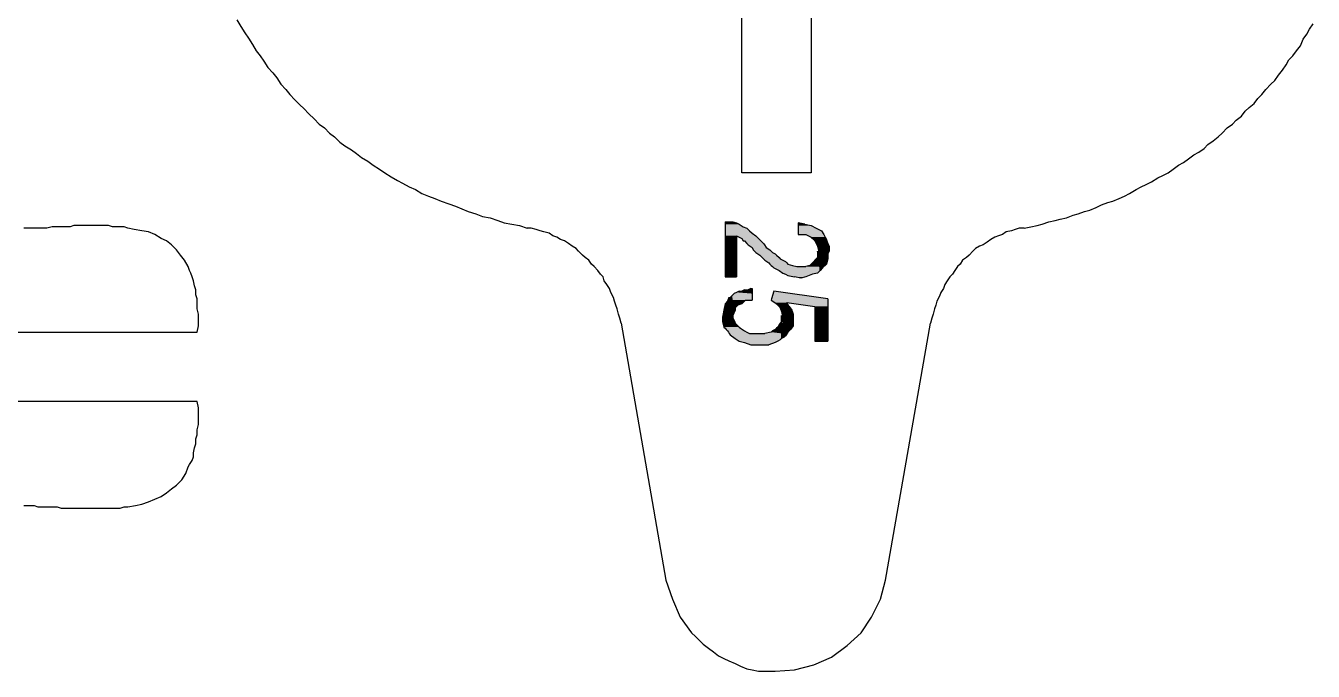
# Model space of a CAD drawing. Extents: x -1063 to 1100, y -467 to 441.
# Drawn here: x 59.4 to 226.5, y -327.3 to -243.6 of the extents above; entities that cross this region are included whole.
import ezdxf

# ---------------------------------------------------------------- set-up
doc = ezdxf.new("R2010")
doc.units = 0
doc.layers.add('H', color=7, linetype='CONTINUOUS')
doc.layers.add('P', color=250, linetype='CONTINUOUS')

# ---------------------------------------------------------------- blocks, each defined once
blk = doc.blocks.new('*U55')
at = {"layer": 'H', "color": 0, "linetype": 'CONTINUOUS'}
for p, q in [((150.17, -269), (150.67, -269)), ((150.17, -269), (150.17, -269.17)), ((150.67, -269), (151.17, -269)), ((151.17, -269), (151.67, -269.17)), ((150.17, -269.17), (150.17, -269.33)), ((150.17, -269.33), (150.17, -269.67)), ((150.17, -269.67), (150.17, -269.83)), ((150.17, -269.83), (150.17, -270.17)), ((150.17, -270.17), (150.17, -270.5)), ((150.17, -270.5), (150.17, -270.83)), ((151.67, -269.17), (152, -269.33)), ((152, -269.33), (152.5, -269.67)), ((152.5, -269.67), (153, -269.83)), ((153, -269.83), (153.33, -270.17)), ((153.33, -270.17), (153.67, -270.5)), ((153.67, -270.5), (154.17, -270.83)), ((150.17, -270.83), (150.17, -271)), ((150.17, -271), (150.17, -271.17)), ((150.17, -271.17), (150.17, -271.5)), ((150.17, -271.5), (150.17, -271.83)), ((150.17, -271.83), (150.17, -272)), ((150.17, -272), (150.17, -272.33)), ((150.17, -272.33), (150.17, -272.67)), ((151.67, -270.83), (151.67, -271)), ((151.67, -270.83), (152, -271)), ((151.67, -271), (151.67, -271.17)), ((151.67, -271.17), (151.67, -271.5)), ((151.67, -271.5), (151.67, -271.83)), ((151.67, -271.83), (151.67, -272)), ((151.67, -272), (151.67, -272.33)), ((151.67, -272.33), (151.67, -272.67)), ((152, -271), (152.33, -271.17)), ((152.33, -271.17), (152.5, -271.5)), ((152.5, -271.5), (152.67, -271.5)), ((152.67, -271.5), (153, -271.83)), ((153, -271.83), (153.17, -272)), ((153.17, -272), (153.67, -272.33)), ((153.67, -272.33), (153.83, -272.67)), ((154.17, -270.83), (154.33, -271)), ((154.33, -271), (154.5, -271.17)), ((154.5, -271.17), (154.83, -271.5)), ((154.83, -271.5), (155.17, -271.83)), ((155.17, -271.83), (155.28, -272)), ((155.28, -272), (155.5, -272.33)), ((155.5, -272.33), (156, -272.67)), ((150.17, -272.67), (150.17, -272.83)), ((150.17, -272.83), (150.17, -273)), ((150.17, -273), (150.17, -273.17)), ((150.17, -273.17), (150.17, -273.33)), ((150.17, -273.33), (150.17, -273.67)), ((150.17, -273.67), (150.17, -273.83)), ((150.17, -273.83), (150.17, -274)), ((150.17, -274), (150.17, -274.17)), ((151.67, -272.67), (151.67, -272.83)), ((151.67, -272.83), (151.67, -273)), ((151.67, -273), (151.67, -273.17)), ((151.67, -273.17), (151.67, -273.33)), ((151.67, -273.33), (151.67, -273.67)), ((151.67, -273.67), (151.67, -273.83)), ((151.67, -273.83), (151.67, -274)), ((151.67, -274), (151.67, -274.17)), ((153.83, -272.67), (154, -272.83)), ((154, -272.83), (154.17, -273)), ((154.17, -273), (154.42, -273.17)), ((154.42, -273.17), (154.67, -273.33)), ((154.67, -273.33), (155, -273.67)), ((155, -273.67), (155.17, -273.83)), ((155.17, -273.83), (155.33, -274)), ((155.33, -274), (155.58, -274.17)), ((156, -272.67), (156.17, -272.83)), ((156.17, -272.83), (156.33, -273)), ((156.33, -273), (156.67, -273.17)), ((156.67, -273.17), (156.83, -273.33)), ((156.83, -273.33), (157.17, -273.67)), ((157.17, -273.67), (157.33, -273.83)), ((157.33, -273.83), (157.67, -274)), ((157.67, -274), (158, -274.17)), ((161.83, -274), (161.67, -274.17)), ((162, -273.83), (161.83, -274)), ((162.17, -273.67), (162, -273.83)), ((162.17, -272.83), (162.17, -273)), ((162.19, -273), (162.17, -272.83)), ((162.17, -273), (162.17, -273.17)), ((162.17, -273.17), (162.17, -273.33)), ((162.17, -273.33), (162.17, -273.67)), ((162.19, -273), (162.21, -273.17)), ((162.21, -273.17), (162.23, -273.33)), ((162.23, -273.33), (162.28, -273.67)), ((162.28, -273.67), (162.3, -273.83)), ((162.3, -273.83), (162.32, -274)), ((162.32, -274), (162.34, -274.17)), ((150.17, -274.17), (150.17, -274.33)), ((150.17, -274.33), (150.17, -274.5)), ((150.17, -274.5), (150.17, -274.67)), ((150.17, -274.67), (150.17, -274.83)), ((150.17, -274.83), (150.17, -275)), ((150.17, -275), (150.17, -275.33)), ((150.17, -275.33), (150.17, -275.67)), ((150.17, -275.67), (150.17, -275.83)), ((151.67, -274.17), (151.67, -274.33)), ((151.67, -274.33), (151.67, -274.5)), ((151.67, -274.5), (151.67, -274.67)), ((151.67, -274.67), (151.67, -274.83)), ((151.67, -274.83), (151.67, -275)), ((151.67, -275), (151.67, -275.33)), ((151.67, -275.33), (151.67, -275.67)), ((151.67, -275.67), (151.67, -275.83)), ((155.58, -274.17), (155.83, -274.33)), ((155.83, -274.33), (156, -274.5)), ((156, -274.5), (156.17, -274.67)), ((156.17, -274.67), (156.33, -274.83)), ((156.33, -274.83), (156.5, -275)), ((156.5, -275), (157.17, -275.33)), ((157.17, -275.33), (157.67, -275.67)), ((157.67, -275.67), (158, -275.83)), ((158, -274.17), (158.17, -274.33)), ((158.17, -274.33), (158.33, -274.5)), ((158.33, -274.5), (158.92, -274.67)), ((158.92, -274.67), (159.5, -274.83)), ((159.5, -274.83), (159.67, -274.83)), ((159.67, -274.83), (160.33, -274.83)), ((160.33, -274.83), (160.67, -274.83)), ((161.17, -274.67), (160.67, -274.83)), ((161.33, -274.5), (161.17, -274.67)), ((161.5, -274.33), (161.33, -274.5)), ((161.67, -274.17), (161.5, -274.33)), ((162.17, -275.67), (161.5, -275.83)), ((162.5, -275.33), (162.17, -275.67)), ((162.34, -274.17), (162.37, -274.33)), ((162.37, -274.33), (162.39, -274.5)), ((162.39, -274.5), (162.41, -274.67)), ((162.41, -274.67), (162.43, -274.83)), ((162.43, -274.83), (162.46, -275)), ((162.46, -275), (162.5, -275.33)), ((150.17, -275.83), (150.17, -276)), ((150.17, -276), (150.17, -276.17)), ((150.17, -276.17), (151.67, -276.17)), ((151.67, -275.83), (151.67, -276)), ((151.67, -276), (151.67, -276.17)), ((158, -275.83), (158.33, -276)), ((158.33, -276), (159.17, -276.17)), ((160, -276.33), (159.17, -276.17)), ((160.67, -276.17), (160, -276.33)), ((161.08, -276), (160.67, -276.17)), ((161.5, -275.83), (161.08, -276))]:
    blk.add_line(p, q, dxfattribs=at)
for points in [[(150.17, -269), (150.17, -269), (150.67, -269)], [(150.17, -269), (150.17, -269.17), (151.67, -269.17)], [(150.67, -269), (150.67, -269), (151.17, -269)], [(150.17, -269.17), (150.17, -269.33), (152, -269.33)], [(150.17, -269.33), (150.17, -269.67), (152.5, -269.67)], [(150.17, -269.67), (150.17, -269.83), (153, -269.83)], [(150.17, -269.83), (150.17, -270.17), (153.33, -270.17)], [(150.17, -270.17), (150.17, -270.5), (153.67, -270.5)], [(150.17, -270.5), (150.17, -270.83), (154.17, -270.83)], [(150.17, -270.83), (150.17, -271), (151.67, -271)], [(150.17, -271), (150.17, -271.17), (151.67, -271.17)], [(150.17, -271.17), (150.17, -271.5), (151.67, -271.5)], [(150.17, -271.5), (150.17, -271.83), (151.67, -271.83)], [(150.17, -271.83), (150.17, -272), (151.67, -272)], [(150.17, -272), (150.17, -272.33), (151.67, -272.33)], [(150.17, -272.33), (150.17, -272.67), (151.67, -272.67)], [(151.67, -270.83), (152, -271), (154.33, -271)], [(152, -271), (152.33, -271.17), (154.5, -271.17)], [(152.33, -271.17), (152.5, -271.5), (154.83, -271.5)], [(152.5, -271.5), (152.5, -271.5), (152.67, -271.5)], [(152.67, -271.5), (153, -271.83), (155.17, -271.83)], [(153, -271.83), (153.17, -272), (155.28, -272)], [(153.17, -272), (153.67, -272.33), (155.5, -272.33)], [(153.67, -272.33), (153.83, -272.67), (156, -272.67)], [(150.17, -272.67), (150.17, -272.83), (151.67, -272.83)], [(150.17, -272.83), (150.17, -273), (151.67, -273)], [(150.17, -273), (150.17, -273.17), (151.67, -273.17)], [(150.17, -273.17), (150.17, -273.33), (151.67, -273.33)], [(150.17, -273.33), (150.17, -273.67), (151.67, -273.67)], [(150.17, -273.67), (150.17, -273.83), (151.67, -273.83)], [(150.17, -273.83), (150.17, -274), (151.67, -274)], [(150.17, -274), (150.17, -274.17), (151.67, -274.17)], [(153.83, -272.67), (154, -272.83), (156.17, -272.83)], [(154, -272.83), (154.17, -273), (156.33, -273)], [(154.17, -273), (154.42, -273.17), (156.67, -273.17)], [(154.42, -273.17), (154.67, -273.33), (156.83, -273.33)], [(154.67, -273.33), (155, -273.67), (157.17, -273.67)], [(155, -273.67), (155.17, -273.83), (157.33, -273.83)], [(155.17, -273.83), (155.33, -274), (157.67, -274)], [(155.33, -274), (155.58, -274.17), (158, -274.17)], [(161.83, -274), (161.67, -274.17), (162.34, -274.17)], [(162, -273.83), (161.83, -274), (162.32, -274)], [(162.17, -273.67), (162, -273.83), (162.3, -273.83)], [(162.17, -272.83), (162.17, -273), (162.19, -273)], [(162.17, -273), (162.17, -273.17), (162.21, -273.17)], [(162.17, -273.17), (162.17, -273.33), (162.23, -273.33)], [(162.17, -273.33), (162.17, -273.67), (162.28, -273.67)], [(150.17, -274.17), (150.17, -274.33), (151.67, -274.33)], [(150.17, -274.33), (150.17, -274.5), (151.67, -274.5)], [(150.17, -274.5), (150.17, -274.67), (151.67, -274.67)], [(150.17, -274.67), (150.17, -274.83), (151.67, -274.83)], [(150.17, -274.83), (150.17, -275), (151.67, -275)], [(150.17, -275), (150.17, -275.33), (151.67, -275.33)], [(150.17, -275.33), (150.17, -275.67), (151.67, -275.67)], [(150.17, -275.67), (150.17, -275.83), (151.67, -275.83)], [(155.58, -274.17), (155.83, -274.33), (158.17, -274.33)], [(155.83, -274.33), (156, -274.5), (158.33, -274.5)], [(156, -274.5), (156.17, -274.67), (158.92, -274.67)], [(156.17, -274.67), (156.33, -274.83), (159.5, -274.83)], [(156.33, -274.83), (156.5, -275), (162.46, -275)], [(156.5, -275), (157.17, -275.33), (162.5, -275.33)], [(157.17, -275.33), (157.67, -275.67), (162.17, -275.67)], [(157.67, -275.67), (158, -275.83), (161.5, -275.83)], [(159.5, -274.83), (159.5, -274.83), (159.67, -274.83)], [(159.67, -274.83), (159.67, -274.83), (160.33, -274.83)], [(160.33, -274.83), (160.33, -274.83), (160.67, -274.83)], [(161.17, -274.67), (160.67, -274.83), (162.43, -274.83)], [(161.33, -274.5), (161.17, -274.67), (162.41, -274.67)], [(161.5, -274.33), (161.33, -274.5), (162.39, -274.5)], [(161.67, -274.17), (161.5, -274.33), (162.37, -274.33)], [(150.17, -275.83), (150.17, -276), (151.67, -276)], [(150.17, -276), (150.17, -276.17), (151.67, -276.17)], [(150.17, -276.17), (150.17, -276.17), (151.67, -276.17)], [(158, -275.83), (158.33, -276), (161.08, -276)], [(158.33, -276), (159.17, -276.17), (160.67, -276.17)]]:
    blk.add_solid(points, dxfattribs=at)
at = {"layer": 'H', "color": 0, "linetype": 'CONTINUOUS', "extrusion": (0, 0, -1)}
for points in [[(-150.17, -269), (-151.17, -269), (-151.67, -269.17)], [(-150.17, -269.17), (-151.67, -269.17), (-152, -269.33)], [(-150.17, -269.33), (-152, -269.33), (-152.5, -269.67)], [(-150.17, -269.67), (-152.5, -269.67), (-153, -269.83)], [(-150.17, -269.83), (-153, -269.83), (-153.33, -270.17)], [(-150.17, -270.17), (-153.33, -270.17), (-153.67, -270.5)], [(-150.17, -270.5), (-153.67, -270.5), (-154.17, -270.83)], [(-150.17, -270.83), (-151.67, -270.83), (-151.67, -271)], [(-150.17, -271), (-151.67, -271), (-151.67, -271.17)], [(-150.17, -271.17), (-151.67, -271.17), (-151.67, -271.5)], [(-150.17, -271.5), (-151.67, -271.5), (-151.67, -271.83)], [(-150.17, -271.83), (-151.67, -271.83), (-151.67, -272)], [(-150.17, -272), (-151.67, -272), (-151.67, -272.33)], [(-150.17, -272.33), (-151.67, -272.33), (-151.67, -272.67)], [(-151.67, -270.83), (-154.17, -270.83), (-154.33, -271)], [(-152, -271), (-154.33, -271), (-154.5, -271.17)], [(-152.33, -271.17), (-154.5, -271.17), (-154.83, -271.5)], [(-152.67, -271.5), (-154.83, -271.5), (-155.17, -271.83)], [(-153, -271.83), (-155.17, -271.83), (-155.28, -272)], [(-153.17, -272), (-155.28, -272), (-155.5, -272.33)], [(-153.67, -272.33), (-155.5, -272.33), (-156, -272.67)], [(-150.17, -272.67), (-151.67, -272.67), (-151.67, -272.83)], [(-150.17, -272.83), (-151.67, -272.83), (-151.67, -273)], [(-150.17, -273), (-151.67, -273), (-151.67, -273.17)], [(-150.17, -273.17), (-151.67, -273.17), (-151.67, -273.33)], [(-150.17, -273.33), (-151.67, -273.33), (-151.67, -273.67)], [(-150.17, -273.67), (-151.67, -273.67), (-151.67, -273.83)], [(-150.17, -273.83), (-151.67, -273.83), (-151.67, -274)], [(-150.17, -274), (-151.67, -274), (-151.67, -274.17)], [(-153.83, -272.67), (-156, -272.67), (-156.17, -272.83)], [(-154, -272.83), (-156.17, -272.83), (-156.33, -273)], [(-154.17, -273), (-156.33, -273), (-156.67, -273.17)], [(-154.42, -273.17), (-156.67, -273.17), (-156.83, -273.33)], [(-154.67, -273.33), (-156.83, -273.33), (-157.17, -273.67)], [(-155, -273.67), (-157.17, -273.67), (-157.33, -273.83)], [(-155.17, -273.83), (-157.33, -273.83), (-157.67, -274)], [(-155.33, -274), (-157.67, -274), (-158, -274.17)], [(-161.83, -274), (-162.32, -274), (-162.34, -274.17)], [(-162, -273.83), (-162.3, -273.83), (-162.32, -274)], [(-162.17, -273), (-162.19, -273), (-162.21, -273.17)], [(-162.17, -273.17), (-162.21, -273.17), (-162.23, -273.33)], [(-162.17, -273.33), (-162.23, -273.33), (-162.28, -273.67)], [(-162.17, -273.67), (-162.28, -273.67), (-162.3, -273.83)], [(-150.17, -274.17), (-151.67, -274.17), (-151.67, -274.33)], [(-150.17, -274.33), (-151.67, -274.33), (-151.67, -274.5)], [(-150.17, -274.5), (-151.67, -274.5), (-151.67, -274.67)], [(-150.17, -274.67), (-151.67, -274.67), (-151.67, -274.83)], [(-150.17, -274.83), (-151.67, -274.83), (-151.67, -275)], [(-150.17, -275), (-151.67, -275), (-151.67, -275.33)], [(-150.17, -275.33), (-151.67, -275.33), (-151.67, -275.67)], [(-150.17, -275.67), (-151.67, -275.67), (-151.67, -275.83)], [(-155.58, -274.17), (-158, -274.17), (-158.17, -274.33)], [(-155.83, -274.33), (-158.17, -274.33), (-158.33, -274.5)], [(-156, -274.5), (-158.33, -274.5), (-158.92, -274.67)], [(-156.17, -274.67), (-158.92, -274.67), (-159.5, -274.83)], [(-156.33, -274.83), (-162.43, -274.83), (-162.46, -275)], [(-156.5, -275), (-162.46, -275), (-162.5, -275.33)], [(-157.17, -275.33), (-162.5, -275.33), (-162.17, -275.67)], [(-157.67, -275.67), (-162.17, -275.67), (-161.5, -275.83)], [(-161.17, -274.67), (-162.41, -274.67), (-162.43, -274.83)], [(-161.33, -274.5), (-162.39, -274.5), (-162.41, -274.67)], [(-161.5, -274.33), (-162.37, -274.33), (-162.39, -274.5)], [(-161.67, -274.17), (-162.34, -274.17), (-162.37, -274.33)], [(-150.17, -275.83), (-151.67, -275.83), (-151.67, -276)], [(-150.17, -276), (-151.67, -276), (-151.67, -276.17)], [(-158, -275.83), (-161.5, -275.83), (-161.08, -276)], [(-158.33, -276), (-161.08, -276), (-160.67, -276.17)], [(-159.17, -276.17), (-160.67, -276.17), (-160, -276.33)]]:
    blk.add_solid(points, dxfattribs=at)
blk = doc.blocks.new('*U56')
at = {"layer": 'H', "color": 0, "linetype": 'CONTINUOUS'}
for p, q in [((159.67, -269.17), (159.67, -269.33)), ((160.5, -269.33), (159.67, -269.17)), ((159.67, -269.33), (159.67, -269.5)), ((159.67, -269.5), (159.67, -269.83)), ((159.67, -269.83), (159.67, -270.17)), ((159.67, -270.17), (159.67, -270.67)), ((159.67, -270.67), (160.17, -270.67)), ((160.17, -270.67), (160.67, -270.67)), ((160.5, -269.33), (161.33, -269.5)), ((160.67, -270.67), (161.33, -271)), ((161.33, -269.5), (162, -269.83)), ((162, -269.83), (162.67, -270.17)), ((162.67, -270.17), (163, -270.67)), ((163, -270.67), (163.17, -271)), ((161.33, -271), (161.67, -271.33)), ((161.67, -271.33), (161.83, -271.5)), ((161.83, -271.5), (162, -271.83)), ((162, -271.83), (162.17, -272.17)), ((162.17, -272.17), (162.33, -272.83)), ((163.17, -271), (163.33, -271.33)), ((163.33, -271.33), (163.39, -271.5)), ((163.39, -271.5), (163.5, -271.83)), ((163.5, -271.83), (163.67, -272.17)), ((163.67, -272.17), (163.67, -272.83)), ((162.33, -272.83), (162.33, -273.17)), ((162.33, -273.17), (162.33, -273.67)), ((162.33, -273.67), (162.37, -273.83)), ((162.37, -273.83), (162.5, -274.5)), ((163.5, -273.83), (163.33, -274.5)), ((163.67, -272.83), (163.5, -273.17)), ((163.5, -273.17), (163.5, -273.67)), ((163.5, -273.67), (163.5, -273.83)), ((162.5, -274.5), (162.5, -275)), ((162.83, -275), (162.5, -275.33)), ((162.5, -275.33), (162.5, -275)), ((163.33, -274.5), (162.83, -275))]:
    blk.add_line(p, q, dxfattribs=at)
for points in [[(159.67, -269.17), (159.67, -269.33), (160.5, -269.33)], [(159.67, -269.33), (159.67, -269.5), (161.33, -269.5)], [(159.67, -269.5), (159.67, -269.83), (162, -269.83)], [(159.67, -269.83), (159.67, -270.17), (162.67, -270.17)], [(159.67, -270.17), (159.67, -270.67), (163, -270.67)], [(159.67, -270.67), (159.67, -270.67), (160.17, -270.67)], [(160.17, -270.67), (160.17, -270.67), (160.67, -270.67)], [(160.67, -270.67), (161.33, -271), (163.17, -271)], [(161.33, -271), (161.67, -271.33), (163.33, -271.33)], [(161.67, -271.33), (161.83, -271.5), (163.39, -271.5)], [(161.83, -271.5), (162, -271.83), (163.5, -271.83)], [(162, -271.83), (162.17, -272.17), (163.67, -272.17)], [(162.17, -272.17), (162.33, -272.83), (163.67, -272.83)], [(162.33, -272.83), (162.33, -273.17), (163.5, -273.17)], [(162.33, -273.17), (162.33, -273.67), (163.5, -273.67)], [(162.33, -273.67), (162.37, -273.83), (163.5, -273.83)], [(162.37, -273.83), (162.5, -274.5), (163.33, -274.5)], [(162.5, -274.5), (162.5, -275), (162.83, -275)]]:
    blk.add_solid(points, dxfattribs=at)
at = {"layer": 'H', "color": 0, "linetype": 'CONTINUOUS', "extrusion": (0, 0, -1)}
for points in [[(-159.67, -269.33), (-160.5, -269.33), (-161.33, -269.5)], [(-159.67, -269.5), (-161.33, -269.5), (-162, -269.83)], [(-159.67, -269.83), (-162, -269.83), (-162.67, -270.17)], [(-159.67, -270.17), (-162.67, -270.17), (-163, -270.67)], [(-160.67, -270.67), (-163, -270.67), (-163.17, -271)], [(-161.33, -271), (-163.17, -271), (-163.33, -271.33)], [(-161.67, -271.33), (-163.33, -271.33), (-163.39, -271.5)], [(-161.83, -271.5), (-163.39, -271.5), (-163.5, -271.83)], [(-162, -271.83), (-163.5, -271.83), (-163.67, -272.17)], [(-162.17, -272.17), (-163.67, -272.17), (-163.67, -272.83)], [(-162.33, -272.83), (-163.67, -272.83), (-163.5, -273.17)], [(-162.33, -273.17), (-163.5, -273.17), (-163.5, -273.67)], [(-162.33, -273.67), (-163.5, -273.67), (-163.5, -273.83)], [(-162.37, -273.83), (-163.5, -273.83), (-163.33, -274.5)], [(-162.5, -274.5), (-163.33, -274.5), (-162.83, -275)], [(-162.5, -275), (-162.83, -275), (-162.5, -275.33)]]:
    blk.add_solid(points, dxfattribs=at)
blk = doc.blocks.new('*U57')
at = {"layer": 'H', "color": 0, "linetype": 'CONTINUOUS'}
for p, q in [((151.33, -278.33), (151, -278.67)), ((151, -278.67), (151.03, -279.17)), ((151.67, -278.17), (151.33, -278.33)), ((152, -278), (151.67, -278.17)), ((152, -278), (152.33, -278)), ((152.67, -277.83), (152.33, -278)), ((152.67, -277.83), (153.17, -277.83)), ((153.5, -277.67), (153.17, -277.83)), ((153.5, -277.67), (153.67, -277.67)), ((153.67, -277.67), (153.67, -277.83)), ((153.67, -277.83), (153.67, -278)), ((153.67, -278), (153.67, -278.17)), ((153.67, -278.17), (153.67, -278.33)), ((153.67, -278.33), (153.67, -278.67)), ((153.67, -278.67), (153.67, -279.17)), ((151.03, -279.17), (151.04, -279.33)), ((151.04, -279.33), (151.06, -279.67)), ((151.06, -279.67), (151.07, -279.83)), ((151.07, -279.83), (151.09, -280.17)), ((151.09, -280.17), (151.11, -280.5)), ((151.11, -280.5), (151.16, -281.17)), ((151.5, -280.5), (151.17, -281.17)), ((151.83, -279.83), (151.5, -280.17)), ((151.5, -280.17), (151.5, -280.5)), ((152.33, -279.67), (151.83, -279.83)), ((152.67, -279.33), (152.33, -279.67)), ((152.83, -279.17), (152.67, -279.33)), ((152.83, -279.17), (153.33, -279.17)), ((153.33, -279.17), (153.67, -279.17)), ((151.17, -281.33), (151.16, -281.17)), ((151.17, -281.17), (151.17, -281.33))]:
    blk.add_line(p, q, dxfattribs=at)
for points in [[(151.33, -278.33), (151, -278.67), (153.67, -278.67)], [(151, -278.67), (151.03, -279.17), (153.67, -279.17)], [(151.67, -278.17), (151.33, -278.33), (153.67, -278.33)], [(152, -278), (151.67, -278.17), (153.67, -278.17)], [(152, -278), (152, -278), (152.33, -278)], [(152.67, -277.83), (152.33, -278), (153.67, -278)], [(152.67, -277.83), (152.67, -277.83), (153.17, -277.83)], [(153.5, -277.67), (153.17, -277.83), (153.67, -277.83)], [(153.5, -277.67), (153.5, -277.67), (153.67, -277.67)], [(151.03, -279.17), (151.04, -279.33), (152.67, -279.33)], [(151.04, -279.33), (151.06, -279.67), (152.33, -279.67)], [(151.06, -279.67), (151.07, -279.83), (151.83, -279.83)], [(151.07, -279.83), (151.09, -280.17), (151.5, -280.17)], [(151.09, -280.17), (151.11, -280.5), (151.5, -280.5)], [(151.11, -280.5), (151.16, -281.17), (151.17, -281.17)], [(152.83, -279.17), (152.83, -279.17), (153.33, -279.17)], [(153.33, -279.17), (153.33, -279.17), (153.67, -279.17)]]:
    blk.add_solid(points, dxfattribs=at)
at = {"layer": 'H', "color": 0, "linetype": 'CONTINUOUS', "extrusion": (0, 0, -1)}
for points in [[(-151, -278.67), (-153.67, -278.67), (-153.67, -279.17)], [(-151.33, -278.33), (-153.67, -278.33), (-153.67, -278.67)], [(-151.67, -278.17), (-153.67, -278.17), (-153.67, -278.33)], [(-152, -278), (-153.67, -278), (-153.67, -278.17)], [(-152.67, -277.83), (-153.67, -277.83), (-153.67, -278)], [(-153.5, -277.67), (-153.67, -277.67), (-153.67, -277.83)], [(-151.03, -279.17), (-152.83, -279.17), (-152.67, -279.33)], [(-151.04, -279.33), (-152.67, -279.33), (-152.33, -279.67)], [(-151.06, -279.67), (-152.33, -279.67), (-151.83, -279.83)], [(-151.07, -279.83), (-151.83, -279.83), (-151.5, -280.17)], [(-151.09, -280.17), (-151.5, -280.17), (-151.5, -280.5)], [(-151.11, -280.5), (-151.5, -280.5), (-151.17, -281.17)], [(-151.16, -281.17), (-151.17, -281.17), (-151.17, -281.33)]]:
    blk.add_solid(points, dxfattribs=at)
blk = doc.blocks.new('*U58')
at = {"layer": 'H', "color": 0, "linetype": 'CONTINUOUS'}
for p, q in [((150.67, -278.83), (150.5, -279.33)), ((150.67, -278.83), (150.83, -278.83)), ((151, -278.67), (150.83, -278.83)), ((151.01, -278.83), (151, -278.67)), ((151.01, -278.83), (151.04, -279.33)), ((150, -280.5), (149.87, -281.17)), ((150.17, -279.67), (150, -280.5)), ((150.5, -279.33), (150.17, -279.67)), ((151.04, -279.33), (151.06, -279.67)), ((151.06, -279.67), (151.11, -280.5)), ((151.11, -280.5), (151.16, -281.17)), ((149.87, -281.17), (149.83, -281.33)), ((149.83, -281.33), (149.83, -281.5)), ((149.83, -281.5), (149.83, -281.83)), ((149.83, -281.83), (149.83, -282)), ((149.83, -282), (149.88, -282.17)), ((149.88, -282.17), (149.92, -282.33)), ((149.92, -282.33), (150, -282.67)), ((151.16, -281.17), (151.17, -281.33)), ((151.17, -281.33), (151.17, -281.5)), ((151.17, -281.5), (151.33, -281.83)), ((151.33, -281.83), (151.42, -282)), ((151.42, -282), (151.5, -282.17)), ((151.5, -282.17), (151.67, -282.33)), ((151.67, -282.33), (152, -282.67)), ((157.17, -282.33), (157, -282.67)), ((157.33, -282.17), (157.17, -282.33)), ((157.5, -282), (157.33, -282.17)), ((157.5, -281.17), (157.5, -281.33)), ((157.5, -281.33), (157.5, -281.17)), ((157.5, -281.33), (157.5, -281.5)), ((157.5, -281.5), (157.5, -281.33)), ((157.5, -281.5), (157.5, -281.83)), ((157.5, -281.83), (157.5, -281.5)), ((157.5, -281.83), (157.5, -282)), ((157.5, -282), (157.5, -281.83)), ((157.5, -282.17), (157.5, -282)), ((157.5, -282.17), (157.5, -282.33)), ((157.5, -282.33), (157.5, -282.67)), ((150, -282.67), (150.17, -282.83)), ((150.17, -282.83), (150.33, -283)), ((150.33, -283), (150.5, -283.17)), ((150.5, -283.17), (150.61, -283.33)), ((150.61, -283.33), (150.72, -283.5)), ((150.72, -283.5), (150.83, -283.67)), ((150.83, -283.67), (151.5, -284.17)), ((152, -282.67), (152.17, -282.83)), ((152.17, -282.83), (152.42, -283)), ((152.42, -283), (152.67, -283.17)), ((152.67, -283.17), (153, -283.33)), ((153, -283.33), (153.33, -283.5)), ((153.33, -283.5), (154, -283.5)), ((154, -283.5), (154.5, -283.5)), ((154.5, -283.5), (155.33, -283.5)), ((156.17, -283.33), (155.33, -283.5)), ((156.33, -283.17), (156.17, -283.33)), ((156.67, -283), (156.33, -283.17)), ((156.83, -282.83), (156.67, -283)), ((157, -282.67), (156.83, -282.83)), ((157.5, -282.67), (157.5, -282.83)), ((157.5, -282.83), (157.5, -283)), ((157.5, -283), (157.5, -283.17)), ((157.5, -283.17), (157.5, -283.33)), ((157.5, -283.33), (157.5, -283.5)), ((157.5, -283.5), (157.5, -283.67)), ((157.5, -283.67), (157.5, -284.17)), ((151.5, -284.17), (151.75, -284.33)), ((151.75, -284.33), (152, -284.5)), ((152, -284.5), (152.67, -284.67)), ((152.67, -284.67), (153.5, -285)), ((153.5, -285), (154.33, -285)), ((154.33, -285), (155, -285)), ((155, -285), (155.83, -285)), ((156.67, -284.67), (155.83, -285)), ((157, -284.5), (156.67, -284.67)), ((157.33, -284.33), (157, -284.5)), ((157.5, -284.17), (157.33, -284.33))]:
    blk.add_line(p, q, dxfattribs=at)
for points in [[(150.67, -278.83), (150.5, -279.33), (151.04, -279.33)], [(150.67, -278.83), (150.67, -278.83), (150.83, -278.83)], [(151, -278.67), (150.83, -278.83), (151.01, -278.83)], [(150, -280.5), (149.87, -281.17), (151.16, -281.17)], [(150.17, -279.67), (150, -280.5), (151.11, -280.5)], [(150.5, -279.33), (150.17, -279.67), (151.06, -279.67)], [(149.87, -281.17), (149.83, -281.33), (151.17, -281.33)], [(149.83, -281.33), (149.83, -281.5), (151.17, -281.5)], [(149.83, -281.5), (149.83, -281.83), (151.33, -281.83)], [(149.83, -281.83), (149.83, -282), (151.42, -282)], [(149.83, -282), (149.88, -282.17), (151.5, -282.17)], [(149.88, -282.17), (149.92, -282.33), (151.67, -282.33)], [(149.92, -282.33), (150, -282.67), (152, -282.67)], [(157.17, -282.33), (157, -282.67), (157.5, -282.67)], [(157.33, -282.17), (157.17, -282.33), (157.5, -282.33)], [(157.5, -282), (157.33, -282.17), (157.5, -282.17)], [(157.5, -281.17), (157.5, -281.33), (157.5, -281.33)], [(157.5, -281.33), (157.5, -281.5), (157.5, -281.5)], [(157.5, -281.5), (157.5, -281.83), (157.5, -281.83)], [(157.5, -281.83), (157.5, -282), (157.5, -282)], [(150, -282.67), (150.17, -282.83), (152.17, -282.83)], [(150.17, -282.83), (150.33, -283), (152.42, -283)], [(150.33, -283), (150.5, -283.17), (152.67, -283.17)], [(150.5, -283.17), (150.61, -283.33), (153, -283.33)], [(150.61, -283.33), (150.72, -283.5), (153.33, -283.5)], [(150.72, -283.5), (150.83, -283.67), (157.5, -283.67)], [(150.83, -283.67), (151.5, -284.17), (157.5, -284.17)], [(153.33, -283.5), (153.33, -283.5), (154, -283.5)], [(154, -283.5), (154, -283.5), (154.5, -283.5)], [(154.5, -283.5), (154.5, -283.5), (155.33, -283.5)], [(156.17, -283.33), (155.33, -283.5), (157.5, -283.5)], [(156.33, -283.17), (156.17, -283.33), (157.5, -283.33)], [(156.67, -283), (156.33, -283.17), (157.5, -283.17)], [(156.83, -282.83), (156.67, -283), (157.5, -283)], [(157, -282.67), (156.83, -282.83), (157.5, -282.83)], [(151.5, -284.17), (151.75, -284.33), (157.33, -284.33)], [(151.75, -284.33), (152, -284.5), (157, -284.5)], [(152, -284.5), (152.67, -284.67), (156.67, -284.67)], [(152.67, -284.67), (153.5, -285), (155.83, -285)], [(153.5, -285), (153.5, -285), (154.33, -285)], [(154.33, -285), (154.33, -285), (155, -285)], [(155, -285), (155, -285), (155.83, -285)]]:
    blk.add_solid(points, dxfattribs=at)
at = {"layer": 'H', "color": 0, "linetype": 'CONTINUOUS', "extrusion": (0, 0, -1)}
for points in [[(-150.67, -278.83), (-151.01, -278.83), (-151.04, -279.33)], [(-150, -280.5), (-151.11, -280.5), (-151.16, -281.17)], [(-150.17, -279.67), (-151.06, -279.67), (-151.11, -280.5)], [(-150.5, -279.33), (-151.04, -279.33), (-151.06, -279.67)], [(-149.83, -281.33), (-151.17, -281.33), (-151.17, -281.5)], [(-149.83, -281.5), (-151.17, -281.5), (-151.33, -281.83)], [(-149.83, -281.83), (-151.33, -281.83), (-151.42, -282)], [(-149.83, -282), (-151.42, -282), (-151.5, -282.17)], [(-149.87, -281.17), (-151.16, -281.17), (-151.17, -281.33)], [(-149.88, -282.17), (-151.5, -282.17), (-151.67, -282.33)], [(-149.92, -282.33), (-151.67, -282.33), (-152, -282.67)], [(-157.17, -282.33), (-157.5, -282.33), (-157.5, -282.67)], [(-157.33, -282.17), (-157.5, -282.17), (-157.5, -282.33)], [(-150, -282.67), (-152, -282.67), (-152.17, -282.83)], [(-150.17, -282.83), (-152.17, -282.83), (-152.42, -283)], [(-150.33, -283), (-152.42, -283), (-152.67, -283.17)], [(-150.5, -283.17), (-152.67, -283.17), (-153, -283.33)], [(-150.61, -283.33), (-153, -283.33), (-153.33, -283.5)], [(-150.72, -283.5), (-157.5, -283.5), (-157.5, -283.67)], [(-150.83, -283.67), (-157.5, -283.67), (-157.5, -284.17)], [(-156.17, -283.33), (-157.5, -283.33), (-157.5, -283.5)], [(-156.33, -283.17), (-157.5, -283.17), (-157.5, -283.33)], [(-156.67, -283), (-157.5, -283), (-157.5, -283.17)], [(-156.83, -282.83), (-157.5, -282.83), (-157.5, -283)], [(-157, -282.67), (-157.5, -282.67), (-157.5, -282.83)], [(-151.5, -284.17), (-157.5, -284.17), (-157.33, -284.33)], [(-151.75, -284.33), (-157.33, -284.33), (-157, -284.5)], [(-152, -284.5), (-157, -284.5), (-156.67, -284.67)], [(-152.67, -284.67), (-156.67, -284.67), (-155.83, -285)]]:
    blk.add_solid(points, dxfattribs=at)
blk = doc.blocks.new('*U59')
at = {"layer": 'H', "color": 0, "linetype": 'CONTINUOUS'}
for p, q in [((158.13, -280.5), (158.11, -281)), ((158.15, -280), (158.13, -280.5)), ((158.17, -279.5), (158.15, -280)), ((158.5, -280), (158.17, -279.5)), ((158.5, -280), (158.83, -280.5)), ((158.83, -280.5), (159, -281)), ((158.08, -281.83), (158.05, -282.5)), ((158.11, -281), (158.08, -281.67)), ((158.08, -281.67), (158.08, -281.83)), ((159, -281), (159, -281.67)), ((159, -281.67), (159, -281.83)), ((159, -281.83), (159, -282.5)), ((158.33, -283.33), (158, -283.83)), ((158, -283.83), (158.02, -283.33)), ((158.03, -283), (158.02, -283.33)), ((158.05, -282.5), (158.03, -283)), ((158.67, -283), (158.33, -283.33)), ((159, -282.5), (158.67, -283))]:
    blk.add_line(p, q, dxfattribs=at)
for points in [[(158.13, -280.5), (158.11, -281), (159, -281)], [(158.15, -280), (158.13, -280.5), (158.83, -280.5)], [(158.17, -279.5), (158.15, -280), (158.5, -280)], [(158.08, -281.83), (158.05, -282.5), (159, -282.5)], [(158.11, -281), (158.08, -281.67), (159, -281.67)], [(158.08, -281.67), (158.08, -281.83), (159, -281.83)], [(158.03, -283), (158.02, -283.33), (158.33, -283.33)], [(158.05, -282.5), (158.03, -283), (158.67, -283)]]:
    blk.add_solid(points, dxfattribs=at)
at = {"layer": 'H', "color": 0, "linetype": 'CONTINUOUS', "extrusion": (0, 0, -1)}
for points in [[(-158.13, -280.5), (-158.83, -280.5), (-159, -281)], [(-158.15, -280), (-158.5, -280), (-158.83, -280.5)], [(-158.08, -281.67), (-159, -281.67), (-159, -281.83)], [(-158.08, -281.83), (-159, -281.83), (-159, -282.5)], [(-158.11, -281), (-159, -281), (-159, -281.67)], [(-158.02, -283.33), (-158.33, -283.33), (-158, -283.83)], [(-158.03, -283), (-158.67, -283), (-158.33, -283.33)], [(-158.05, -282.5), (-159, -282.5), (-158.67, -283)]]:
    blk.add_solid(points, dxfattribs=at)
blk = doc.blocks.new('*U60')
at = {"layer": 'H', "color": 0, "linetype": 'CONTINUOUS'}
for p, q in [((156.21, -279), (156.17, -279.17)), ((156.5, -278), (156.21, -279)), ((163.5, -279), (156.5, -278)), ((163.5, -279), (163.5, -279.17)), ((156.17, -279.17), (156.61, -279.5)), ((156.61, -279.5), (156.83, -279.67)), ((156.83, -279.67), (157.17, -280)), ((157.17, -280), (157.33, -280.17)), ((157.33, -280.17), (157.5, -280.67)), ((157.5, -280.67), (157.67, -281.5)), ((158.12, -280.67), (158.09, -281.5)), ((158.14, -280.17), (158.12, -280.67)), ((158.15, -280), (158.14, -280.17)), ((158.16, -279.67), (158.15, -280)), ((158.17, -279.5), (158.16, -279.67)), ((158.17, -279.5), (159.39, -279.67)), ((159.39, -279.67), (161.83, -280)), ((161.83, -280), (161.83, -280.17)), ((161.83, -280.17), (161.83, -280.67)), ((161.83, -280.67), (161.83, -281.5)), ((163.5, -279.17), (163.5, -279.5)), ((163.5, -279.5), (163.5, -279.67)), ((163.5, -279.67), (163.5, -280)), ((163.5, -280), (163.5, -280.17)), ((163.5, -280.17), (163.5, -280.67)), ((163.5, -280.67), (163.5, -281.5)), ((157.67, -281.5), (157.67, -282.17)), ((157.67, -282.17), (157.67, -282.83)), ((158.06, -282.17), (158.04, -282.83)), ((158.09, -281.5), (158.06, -282.17)), ((161.83, -281.5), (161.83, -282.17)), ((161.83, -282.17), (161.83, -282.83)), ((163.5, -281.5), (163.5, -282.17)), ((163.5, -282.17), (163.5, -282.83)), ((157.83, -284), (157.5, -284.17)), ((157.5, -284.17), (157.54, -284)), ((157.58, -283.83), (157.54, -284)), ((157.67, -283.5), (157.58, -283.83)), ((157.67, -282.83), (157.67, -283.5)), ((158, -283.83), (157.83, -284)), ((158.01, -283.5), (158, -283.83)), ((158.04, -282.83), (158.01, -283.5)), ((161.83, -282.83), (161.83, -283.5)), ((161.83, -283.5), (161.83, -283.83)), ((161.83, -283.83), (161.83, -284)), ((161.83, -284), (161.83, -284.17)), ((163.5, -282.83), (163.5, -283.5)), ((163.5, -283.5), (163.5, -283.83)), ((163.5, -283.83), (163.5, -284)), ((163.5, -284), (163.5, -284.17)), ((161.83, -284.17), (161.83, -284.5)), ((161.83, -284.5), (163.5, -284.5)), ((163.5, -284.17), (163.5, -284.5))]:
    blk.add_line(p, q, dxfattribs=at)
for points in [[(156.21, -279), (156.17, -279.17), (163.5, -279.17)], [(156.5, -278), (156.21, -279), (163.5, -279)], [(156.17, -279.17), (156.61, -279.5), (163.5, -279.5)], [(156.61, -279.5), (156.83, -279.67), (158.16, -279.67)], [(156.83, -279.67), (157.17, -280), (158.15, -280)], [(157.17, -280), (157.33, -280.17), (158.14, -280.17)], [(157.33, -280.17), (157.5, -280.67), (158.12, -280.67)], [(157.5, -280.67), (157.67, -281.5), (158.09, -281.5)], [(158.17, -279.5), (159.39, -279.67), (163.5, -279.67)], [(159.39, -279.67), (161.83, -280), (163.5, -280)], [(161.83, -280), (161.83, -280.17), (163.5, -280.17)], [(161.83, -280.17), (161.83, -280.67), (163.5, -280.67)], [(161.83, -280.67), (161.83, -281.5), (163.5, -281.5)], [(157.67, -281.5), (157.67, -282.17), (158.06, -282.17)], [(157.67, -282.17), (157.67, -282.83), (158.04, -282.83)], [(161.83, -281.5), (161.83, -282.17), (163.5, -282.17)], [(161.83, -282.17), (161.83, -282.83), (163.5, -282.83)], [(157.58, -283.83), (157.54, -284), (157.83, -284)], [(157.67, -283.5), (157.58, -283.83), (158, -283.83)], [(157.67, -282.83), (157.67, -283.5), (158.01, -283.5)], [(161.83, -282.83), (161.83, -283.5), (163.5, -283.5)], [(161.83, -283.5), (161.83, -283.83), (163.5, -283.83)], [(161.83, -283.83), (161.83, -284), (163.5, -284)], [(161.83, -284), (161.83, -284.17), (163.5, -284.17)], [(161.83, -284.17), (161.83, -284.5), (163.5, -284.5)], [(161.83, -284.5), (161.83, -284.5), (163.5, -284.5)]]:
    blk.add_solid(points, dxfattribs=at)
at = {"layer": 'H', "color": 0, "linetype": 'CONTINUOUS', "extrusion": (0, 0, -1)}
for points in [[(-156.21, -279), (-163.5, -279), (-163.5, -279.17)], [(-156.17, -279.17), (-163.5, -279.17), (-163.5, -279.5)], [(-156.61, -279.5), (-158.17, -279.5), (-158.16, -279.67)], [(-156.83, -279.67), (-158.16, -279.67), (-158.15, -280)], [(-157.17, -280), (-158.15, -280), (-158.14, -280.17)], [(-157.33, -280.17), (-158.14, -280.17), (-158.12, -280.67)], [(-157.5, -280.67), (-158.12, -280.67), (-158.09, -281.5)], [(-158.17, -279.5), (-163.5, -279.5), (-163.5, -279.67)], [(-159.39, -279.67), (-163.5, -279.67), (-163.5, -280)], [(-161.83, -280), (-163.5, -280), (-163.5, -280.17)], [(-161.83, -280.17), (-163.5, -280.17), (-163.5, -280.67)], [(-161.83, -280.67), (-163.5, -280.67), (-163.5, -281.5)], [(-157.67, -281.5), (-158.09, -281.5), (-158.06, -282.17)], [(-157.67, -282.17), (-158.06, -282.17), (-158.04, -282.83)], [(-161.83, -281.5), (-163.5, -281.5), (-163.5, -282.17)], [(-161.83, -282.17), (-163.5, -282.17), (-163.5, -282.83)], [(-157.54, -284), (-157.83, -284), (-157.5, -284.17)], [(-157.58, -283.83), (-158, -283.83), (-157.83, -284)], [(-157.67, -282.83), (-158.04, -282.83), (-158.01, -283.5)], [(-157.67, -283.5), (-158.01, -283.5), (-158, -283.83)], [(-161.83, -282.83), (-163.5, -282.83), (-163.5, -283.5)], [(-161.83, -283.5), (-163.5, -283.5), (-163.5, -283.83)], [(-161.83, -283.83), (-163.5, -283.83), (-163.5, -284)], [(-161.83, -284), (-163.5, -284), (-163.5, -284.17)], [(-161.83, -284.17), (-163.5, -284.17), (-163.5, -284.5)]]:
    blk.add_solid(points, dxfattribs=at)

msp = doc.modelspace()

# ---------------------------------------------------------------- linework, layer by layer
at = {"layer": 'P', "color": 0, "linetype": 'CONTINUOUS'}
for points in [[(161.33, -240.67), (161.33, -262.67), (152.33, -262.67), (152.33, -240.67)], [(86.83, -242.83), (87.33, -243.67), (87.83, -244.5), (88.33, -245.17), (88.83, -246), (89.33, -246.83), (89.83, -247.5), (90.33, -248.17), (90.83, -249), (91.5, -249.67), (92, -250.33), (92.5, -251.17), (93.17, -251.83), (93.67, -252.5), (94.33, -253.17), (95, -253.83), (95.5, -254.33), (96.17, -255), (96.83, -255.67), (97.5, -256.33), (98.17, -256.83), (98.83, -257.5), (99.5, -258), (100.17, -258.67), (100.83, -259.17), (101.67, -259.67), (102.33, -260.17), (103, -260.67), (103.83, -261.17), (104.5, -261.67), (105.33, -262.17), (106, -262.67), (106.83, -263.17), (107.67, -263.67), (108.33, -264), (109.17, -264.5), (110, -264.83), (110.83, -265.33), (111.67, -265.67), (112.5, -266), (113.33, -266.33), (114.33, -266.67), (115.17, -267), (116, -267.33), (116.83, -267.67), (117.83, -268), (118.67, -268.33), (119.67, -268.5), (120.67, -268.83), (121.5, -269.17), (122.5, -269.33), (123.5, -269.5), (124.5, -269.83)], [(189, -269.83), (189.83, -269.67), (190.67, -269.5), (191.33, -269.33), (192.17, -269), (193, -268.83), (193.67, -268.67), (194.5, -268.5), (195.33, -268.17), (196, -268), (196.83, -267.67), (197.5, -267.5), (198.33, -267.17), (199, -266.83), (199.83, -266.5), (200.5, -266.33), (201.33, -266), (202, -265.67), (202.67, -265.33), (203.5, -264.83), (204.17, -264.5), (204.83, -264.17), (205.5, -263.83), (206.33, -263.33), (207, -263), (207.67, -262.67), (208.33, -262.17), (209, -261.67), (209.67, -261.33), (210.33, -260.83), (211, -260.33), (211.67, -260), (212.33, -259.5), (212.83, -259), (213.5, -258.5), (214.17, -258), (214.67, -257.5), (215.33, -256.83), (216, -256.33), (216.5, -255.83), (217.17, -255.33), (217.67, -254.67), (218.17, -254.17), (218.83, -253.67), (219.33, -253), (219.83, -252.5), (220.33, -251.83), (221, -251.17), (221.5, -250.67), (222, -250), (222.5, -249.33), (223, -248.67), (223.33, -248), (223.83, -247.5), (224.33, -246.83), (224.83, -246.17), (225.17, -245.33), (225.67, -244.67), (226, -244), (226.5, -243.33)], [(56.83, -283.33), (81.67, -283.33), (81.83, -282.5), (81.83, -281.83), (81.83, -281), (81.67, -280.33), (81.67, -279.67), (81.67, -279), (81.5, -278.5), (81.5, -277.83), (81.33, -277.33), (81.17, -276.67), (81, -276.17), (80.83, -275.67), (80.67, -275.33), (80.5, -274.83), (80, -274), (79.5, -273.33), (79, -272.67), (78.33, -272), (77.67, -271.5), (77, -271.17), (76.17, -270.67), (75.33, -270.33), (74.5, -270.17), (73.5, -270), (72.67, -269.83), (72.17, -269.67), (71.67, -269.67), (71.17, -269.67), (70.67, -269.67), (70.17, -269.5), (69.5, -269.5), (69, -269.5), (68.5, -269.5), (68, -269.5), (67.33, -269.5), (66.83, -269.5), (66.33, -269.5), (65.67, -269.5), (65.17, -269.67), (64.5, -269.67), (64, -269.67), (63.33, -269.67), (62.83, -269.67), (62.17, -269.83), (61.67, -269.83), (61, -269.83), (60.33, -269.83), (59.83, -269.83), (59.17, -269.83)], [(136.67, -282.17), (136.5, -281.5), (136.33, -281), (136.17, -280.33), (136, -279.83), (135.83, -279.33), (135.67, -278.83), (135.33, -278.17), (135.17, -277.67), (134.83, -277.17), (134.5, -276.67), (134.33, -276.17), (134, -275.83), (133.67, -275.33), (133.17, -274.83), (132.83, -274.5), (132.5, -274), (132, -273.67), (131.67, -273.33), (131.17, -272.83), (130.83, -272.5), (130.33, -272.17), (129.83, -271.83), (129.33, -271.5), (128.83, -271.33), (128.33, -271), (127.83, -270.83), (127.33, -270.5), (126.67, -270.33), (126.17, -270.17), (125.67, -270), (125, -269.83), (124.5, -269.83)], [(189, -269.83), (188.33, -269.83), (187.83, -270), (187.33, -270.17), (186.67, -270.33), (186.17, -270.67), (185.67, -270.83), (185.17, -271), (184.67, -271.33), (184.17, -271.67), (183.67, -272), (183.17, -272.17), (182.67, -272.5), (182.33, -272.83), (181.83, -273.33), (181.5, -273.67), (181, -274), (180.67, -274.5), (180.33, -274.83), (180, -275.33), (179.67, -275.83), (179.33, -276.17), (179, -276.67), (178.67, -277.17), (178.5, -277.67), (178.17, -278.17), (178, -278.67), (177.67, -279.33), (177.5, -279.83), (177.33, -280.33), (177.17, -281), (177, -281.5), (176.83, -282.17)], [(136.67, -282.17), (142.5, -315.5), (143.33, -318), (144.33, -320.33), (145.83, -322.33), (146.33, -322.83), (146.83, -323.33), (147.33, -323.83), (148, -324.33), (148.67, -324.83), (149.33, -325.33), (150, -325.67), (150.67, -326), (151.5, -326.33), (152.17, -326.67), (153, -327), (153.67, -327.17), (154.5, -327.33), (155.17, -327.33), (156, -327.33), (156.67, -327.33), (159.17, -327.17), (161.67, -326.5), (164, -325.5), (166, -324), (167.83, -322.33), (169.17, -320.33), (170.33, -318), (171, -315.5), (176.83, -282.17)], [(59.17, -305.83), (59.83, -305.83), (60.5, -305.83), (61, -306), (61.67, -306), (62.17, -306), (62.83, -306), (63.5, -306), (64, -306.17), (64.67, -306.17), (65.17, -306.17), (65.83, -306.17), (66.33, -306.17), (66.83, -306.17), (67.5, -306.17), (68, -306.17), (68.5, -306.17), (69.17, -306.17), (69.67, -306.17), (70.17, -306.17), (70.67, -306.17), (71.17, -306.17), (71.67, -306.17), (72.17, -306), (72.67, -306), (73.67, -305.83), (74.5, -305.67), (75.33, -305.33), (76.17, -305), (77, -304.67), (77.67, -304.17), (78.33, -303.67), (79, -303.17), (79.67, -302.5), (80.17, -301.67), (80.5, -300.83), (80.67, -300.5), (81, -300), (81.17, -299.5), (81.17, -299), (81.33, -298.33), (81.5, -297.83), (81.5, -297.17), (81.67, -296.67), (81.67, -296), (81.83, -295.33), (81.83, -294.67), (81.83, -293.83), (81.83, -293.17), (81.67, -292.33), (56.83, -292.33)]]:
    msp.add_lwpolyline(points, dxfattribs=at)

# ---------------------------------------------------------------- block references
at = {"layer": 'H', "color": 0, "linetype": 'CONTINUOUS'}
for name in ['*U55', '*U56', '*U58', '*U57', '*U60', '*U59']:
    msp.add_blockref(name, (0, 0), dxfattribs=at)

doc.saveas('drawing.dxf')
